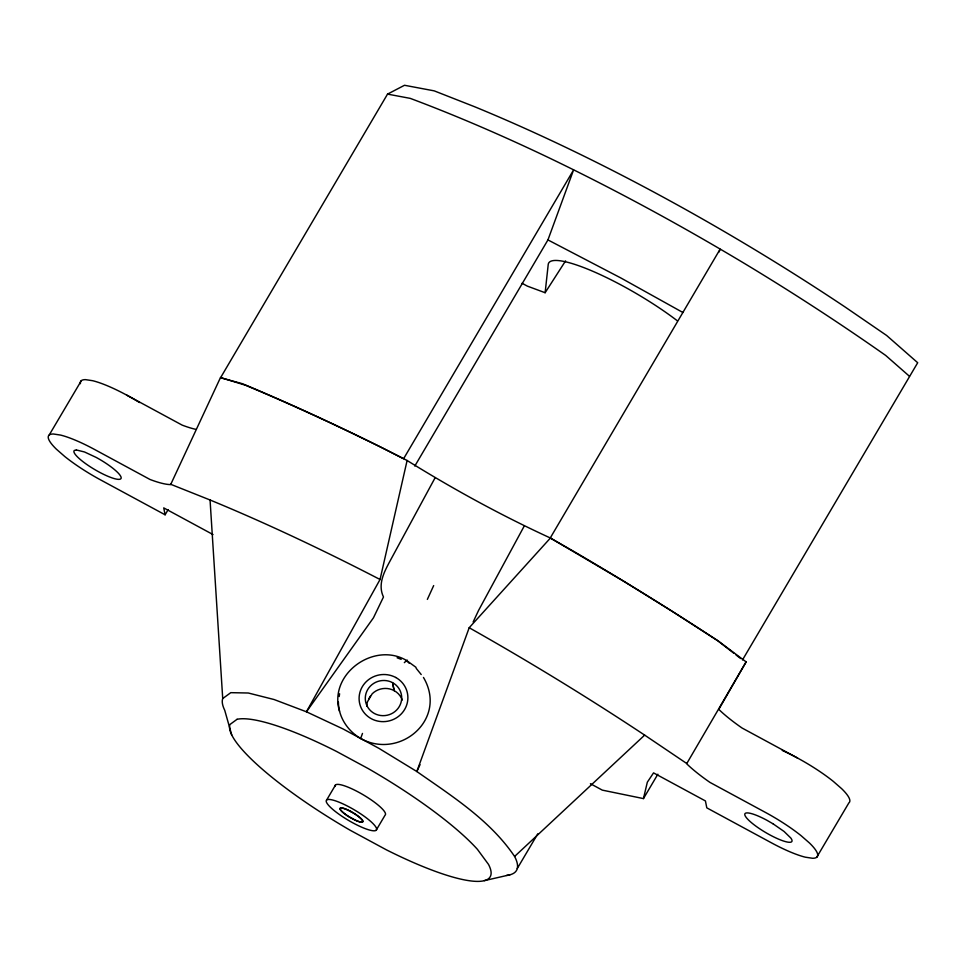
<?xml version="1.0" encoding="UTF-8"?>
<svg xmlns="http://www.w3.org/2000/svg" width="966" height="966" viewBox="0 0 966 966"><rect width="100%" height="100%" fill="white"/><g stroke="black" fill="none" stroke-linecap="round" stroke-linejoin="round"><path stroke-width="1.45" d="M522.063 283.267L527.364 286.129L545.126 292.722L548.241 264.334A92.036 18.125 30.5 0 1 594.476 272.001A92.036 18.125 30.5 0 1 677.263 320.736M339.187 696.534L339.597 693.757M231.695 734.86L224.716 710.239A170.257 35.199 30.6 0 1 222.723 698.551L230.765 692.67L248.286 693.008L274.103 699.529L306.439 711.797L380.049 579.491L407.109 460.492L379.505 446.473A661.541 130.301 30.5 0 0 242.297 383.671L220.55 377.754L387.535 94.113L404.512 85.274L434.217 90.864L474.717 106.779A635.773 171.151 31.3 0 1 845.298 307.14L886.595 335.444L917.7 362.733L742.48 659.947M590.407 783.704L602.301 790.128L643.453 798.592L647.329 782.194L653.547 772.885L705.434 800.947L706.798 807.854L771.387 842.799A56.873 11.761 30.6 0 0 805.318 857.18L812.527 858.267A56.873 11.761 30.6 0 0 809.544 843.064L801.104 835.687A56.873 11.761 30.6 0 0 765.422 812.406L709.938 782.388A67.91 14.043 30.6 0 1 686.657 763.744L746.126 661.879L718.016 640.832A661.541 130.301 30.5 0 0 574.939 552.093L550.137 537.893C500.931 515.264 453.126 489.05 407.109 460.492M746.126 661.879L718.801 709.382A67.91 14.043 30.6 0 0 742.069 728.026L797.566 758.044M550.427 538.014L469.198 627.731L416.829 771.52C452.076 796.213 490.076 820.182 514.6 856.456A170.257 35.199 30.6 0 1 506.546 875.413M414.8 466.071L547.939 239.918L573.575 169.944L403.607 458.717L383.007 448.26A661.541 130.301 30.5 0 0 245.666 385.301L220.502 377.525L170.656 484.582A67.91 14.043 30.6 0 1 150.032 479.486L94.547 449.468A56.873 11.761 30.6 0 0 60.604 435.086L53.408 434A56.873 11.761 30.6 0 0 56.39 449.19L64.831 456.568A56.873 11.761 30.6 0 0 100.512 479.861L165.101 514.793L168.156 509.625M719.09 251.969L720.117 249.18L550.185 538.098M360.91 737.77L362.491 733.423M473.135 621.983L478.581 610.403L524.055 526.373M433.674 585.589L427.358 599.391M402.279 700.06A18.294 17.605 -11.1 0 0 394.225 690.654L394.092 690.581A18.294 17.605 -11.1 0 0 372.176 693.805L367.466 701.787A18.294 17.605 -11.1 0 0 366.851 706.351M420.041 764.686L416.829 771.52L378.998 748.396L343.099 728.98L306.439 711.797L373.444 617.829L383.478 596.988C377.694 584.841 383.719 572.802 389.419 562.164L434.905 478.134M49.206 435.002L81.349 380.652M368.577 699.143L370.401 696.075M326.689 799.945L335.588 784.887M376.136 830.289A29.101 6.013 30.6 0 0 343.413 804.086A29.101 6.013 30.6 0 0 334.683 810.981A29.101 6.013 30.6 0 0 376.136 830.289L385.036 815.232A29.101 6.013 30.6 0 0 362.093 794.137A29.101 6.013 30.6 0 0 335.13 786.433M517.269 868.506L537.784 833.803M643.453 798.592L657.858 774.213M816.729 857.253L848.86 802.903A56.873 11.761 30.6 0 0 841.688 788.715L833.247 781.337A56.873 11.761 30.6 0 0 782.243 750.449M406.614 661.444L407.41 660.176M545.126 292.722L565.569 260.88M514.6 856.456L644.66 735.114L686.597 763.406M484.328 880.642L509.903 874.798M387.535 94.113L410.248 98.375A660.164 177.708 31.3 0 1 549.34 157.977C616.018 190.048 681.054 225.44 744.496 263.489A660.164 177.708 31.3 0 1 885.677 355.428L909.465 376.293M361.127 738.773C400.105 759.795 448.019 719.127 423.47 677.444M397.098 657.774L401.18 659.343M170.584 484.244L210.057 499.99A604.933 125.061 30.6 0 1 380.049 579.491M547.939 239.918L620.848 277.966L682.865 312.477M126.679 395.106L182.176 425.125A67.91 14.043 30.6 0 0 195.736 429.327M213.039 534.572L163.749 507.899L165.101 514.793M404.343 662.652L406.601 660.503L415.96 667.301M392.534 682.636L392.667 682.708A18.294 17.605 -11.1 0 1 399.26 706.605A18.294 17.605 -11.1 0 1 374.446 713.524L374.313 713.451A18.294 17.605 -11.1 0 1 367.72 689.543A18.294 17.605 -11.1 0 1 392.534 682.624L394.225 690.654M550.137 537.893L623.251 580.989L671.068 610.645L717.726 640.712L733.737 653.173M409.137 663.207L406.469 660.418C373.878 641.231 328.247 674.159 339.525 711.266M360.946 738.676C347.941 731.165 338.511 717.412 338.39 702.113M736.02 654.948L740.596 658.51M416.153 668.291L421.212 674.534M392.933 684.677L394.092 690.581M210.057 499.99L222.723 698.551M80.432 383.671A56.873 11.761 30.6 0 1 85.539 379.638L92.748 380.725A56.873 11.761 30.6 0 1 139.527 402.52M469.198 627.731A604.933 125.061 30.6 0 1 644.66 735.114M237.056 719.296L229.932 724.512A150.817 31.178 30.6 0 0 349.958 830.132L386.328 849.802A150.817 31.178 30.6 0 0 488.494 864.389L477.397 849.319A150.817 31.178 30.6 0 0 368.36 768.658L336.566 751.463A150.817 31.178 30.6 0 0 237.056 719.296M76.374 449.963L74.37 450.446A27.253 5.639 30.6 0 0 94.837 469.621A27.253 5.639 30.6 0 0 121.161 478.013A27.253 5.639 30.6 0 0 96.093 457.377L84.489 451.967L76.374 449.963M350.803 811.416L347.977 809.991A13.331 2.753 30.6 0 0 340.104 808.796A13.331 2.753 30.6 0 0 349.33 816.862L355.017 819.953A13.331 2.753 30.6 0 0 362.902 821.136A13.331 2.753 30.6 0 0 353.677 813.07L350.803 811.416M350.706 811.561L347.881 810.136A13.331 2.753 30.6 0 0 340.008 808.953A13.331 2.753 30.6 0 0 349.233 817.019L354.933 820.098A13.331 2.753 30.6 0 0 362.805 821.293A13.331 2.753 30.6 0 0 353.58 813.227L350.706 811.561M395.758 677.48L395.613 677.408A24.5 23.57 -11.1 0 0 362.347 686.645A24.5 23.57 -11.1 0 0 371.222 718.668L371.355 718.752A24.5 23.57 -11.1 0 0 404.621 709.515A24.5 23.57 -11.1 0 0 395.758 677.48M773.126 823.865L766.98 820.315A27.253 5.639 30.6 0 0 745.028 815.521A27.253 5.639 30.6 0 0 773.911 836.991A27.253 5.639 30.6 0 0 790.828 838.041L784.078 831.472L773.126 823.865"/></g></svg>
